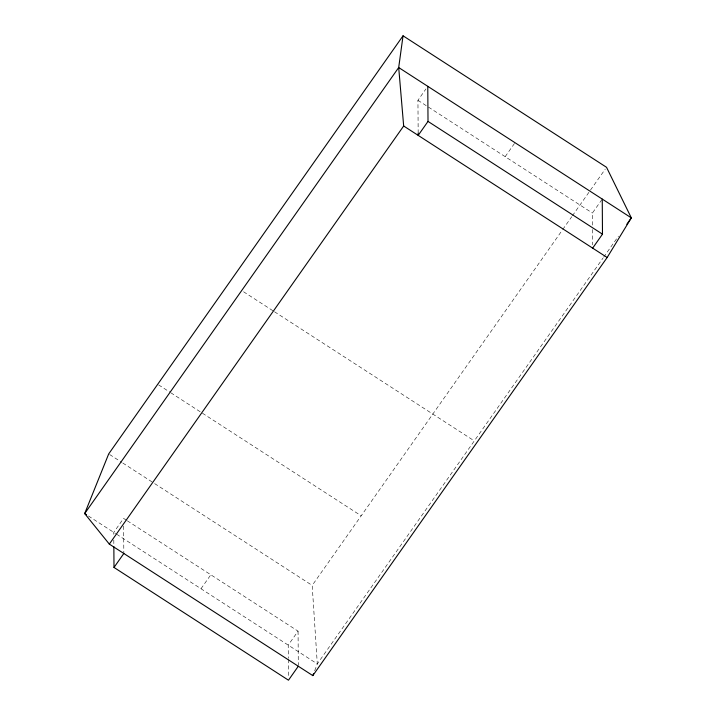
<?xml version="1.0" encoding="UTF-8"?>
<svg xmlns="http://www.w3.org/2000/svg" width="716" height="716" viewBox="0 0 716 716"><rect width="100%" height="100%" fill="white"/><g stroke="black" fill="none" stroke-linecap="round" stroke-linejoin="round"><path stroke-width="0.54" stroke-dasharray="3.58 2.69" d="M314.682 670.731L317.304 663.911L603.006 258.091M418.171 133.185L417.938 100.303L425.93 88.945M200.99 588.749L210.826 574.778M505.174 156.67L515.01 142.708M116.574 534.19L317.304 663.911L312.185 585.411L562.105 230.418M562.749 229.496L571.762 216.697M572.406 215.776L605.244 169.128M127.341 520.827L298.062 631.154L288.226 645.125L288.315 658.273M592.49 225.101L592.409 213.046L601.628 199.952M603.651 257.169L618.454 236.155M417.938 100.303L592.409 213.046M243.565 291.77L273.575 311.174M274.514 311.773L474.314 440.895M158.639 384.904L169.898 392.171M170.829 392.78L361.195 515.797M109.638 454.517L121.827 462.393M122.767 463.001L153.707 482.996M154.647 483.604L312.185 585.411M126.41 520.228L123.591 518.402L113.754 532.373L113.772 534.566M88.435 516.003L115.634 533.59M592.526 229.487L592.633 244.836M298.062 631.154L298.295 665.137M288.324 659.373L288.459 678.007M123.644 526.081L123.832 553.486M113.808 540.043L113.853 545.529"/><path stroke-width="1.07" d="M403.045 35.8L398.696 67.537L403.672 125.998L109.324 544.106L312.811 675.609L607.159 257.5L631.324 217.87L606.533 167.302L403.045 35.8L108.698 453.908L84.676 513.578L109.324 544.106M312.811 675.609L313.563 673.658M298.304 666.229L288.476 680.2L114.005 567.448L123.832 553.486M427.774 86.332L428.016 121.407L418.18 135.378L418.171 133.185M592.651 248.121L602.487 234.159L602.245 199.075M626.813 224.269L631.324 217.87L398.696 67.537L84.676 513.578L86.555 514.795M428.016 121.407L602.487 234.159M403.672 125.998L607.159 257.5M113.853 546.621L114.005 567.448"/></g></svg>
